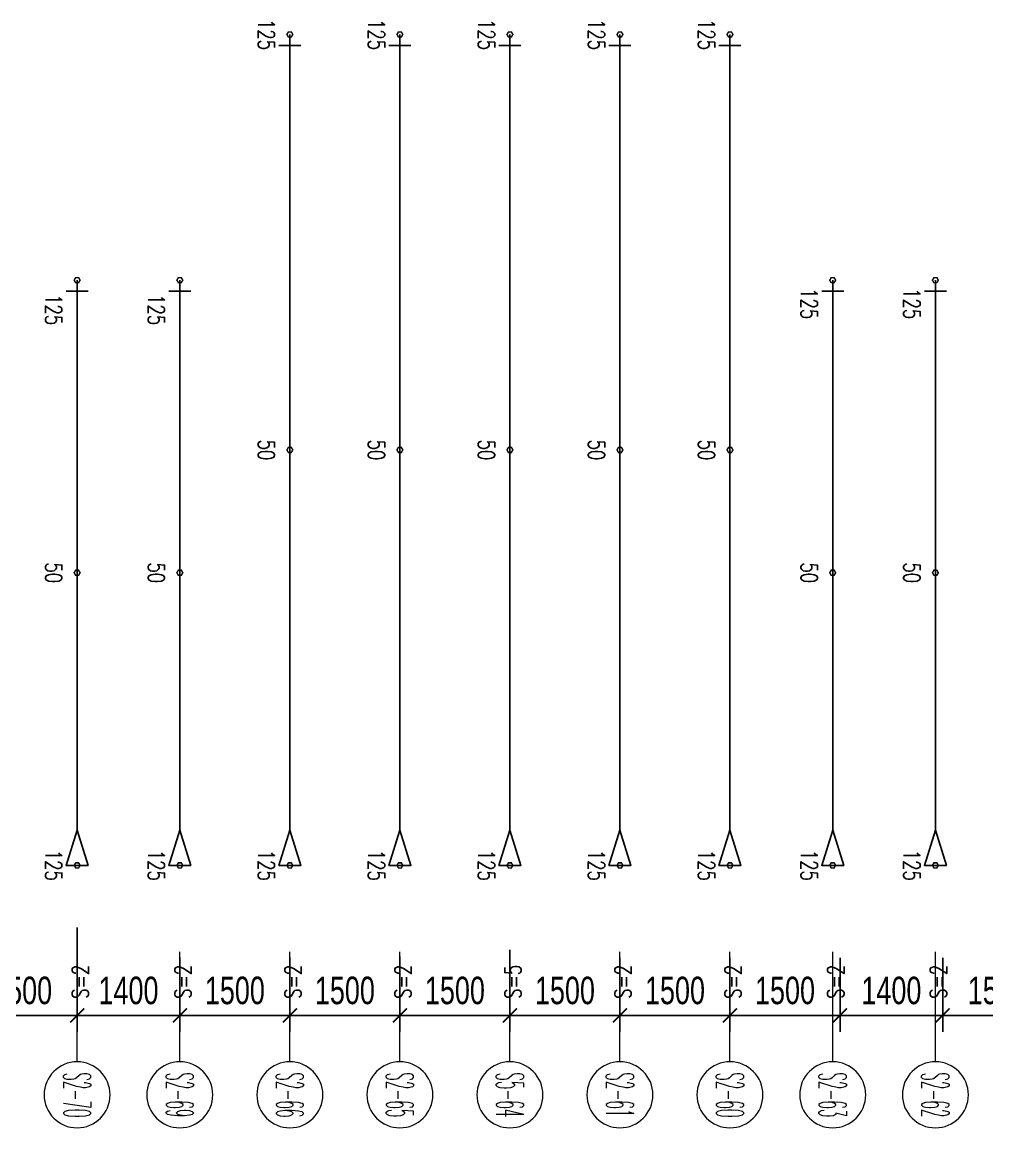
# Model space of a CAD drawing. Header units: millimetres. Extents: x 118516 to 588795, y -24154 to 50684.
# Drawn here: x 532950 to 546102, y 4690 to 19769 of the extents above; entities that cross this region are included whole.
import ezdxf
from ezdxf.enums import TextEntityAlignment as Align

# ---------------------------------------------------------------- set-up
doc = ezdxf.new("R2010")
doc.units = ezdxf.units.MM
doc.layers.get('0').update_dxf_attribs({"lineweight": 20})
doc.layers.get('Defpoints').update_dxf_attribs({"color": 151, "lineweight": 9})
doc.layers.add('ARES_TAG', color=3, linetype='Continuous')
doc.layers.add('NDC_S_TENDON', color=10, linetype='Continuous')
doc.layers.add('Current plane_Column', color=7, linetype='Continuous', true_color=0x4b00ff)
for name, color, linetype, lineweight in [('NDC_S-TENDON', 6, 'Continuous', 35), ('NDC_S_ANNO', 7, 'Continuous', 20), ('NDC_S_DIM', 1, 'Continuous', 15), ('NDC_S_SYMBOL', 1, 'Continuous', 15)]:
    doc.layers.add(name, color=color, linetype=linetype, lineweight=lineweight)
doc.styles.add('ARES_ROMANS_0.36', font='romans.shx', dxfattribs={"width": 0.36, "bigfont": 'vns.shx'})
doc.styles.add('NDC_ANNO', font='', dxfattribs={"width": 0.8})
doc.styles.add('NDC_DIM', font='', dxfattribs={"width": 0.75})
doc.styles.get('NDC_ANNO').set_extended_font_data('Dotum')
doc.styles.get('NDC_DIM').set_extended_font_data('Dotum')
doc.dimstyles.new('NDC_dim_150', dxfattribs={"dimscale": 150, "dimtxt": 2.5, "dimasz": 1.5, "dimexe": 1.5, "dimexo": 2.5, "dimgap": 1, "dimtad": 1, "dimdec": 0, "dimzin": 0, "dimdsep": 46, "dimtxsty": 'NDC_DIM', "dimblk": 'DIMMARK', "dimcen": 0.09, "dimdle": 1.2, "dimclrd": 1, "dimclre": 1, "dimclrt": 3, "dimadec": 0, "dimazin": 0, "dimtfac": 1, "dimtdec": 0, "dimtix": 1, "dimtofl": 0, "dimtmove": 0, "dimatfit": 3, "dimfxl": 8, "dimfxlon": 1, "dimtolj": 1, "dimtzin": 0, "dimarcsym": 0})

# ---------------------------------------------------------------- blocks, each defined once
blk = doc.blocks.new('*U657')
at = {"layer": 'NDC_S_SYMBOL', "color": 3}
blk.add_line((-7323, 0), (-5823, 0), dxfattribs=at)
blk.add_circle((-7773, 0), 450, dxfattribs=at)
at = {"layer": 'NDC_S_TENDON'}
for p, q in [((-3644, 0), (-3144, 0)), ((-3144, 0), (2787, 0)), ((2787, 0), (5686, 0)), ((5686, 0), (6686, 0)), ((6536, -150), (6536, 150))]:
    blk.add_line(p, q, dxfattribs=at)
blk.add_lwpolyline([(-4164, 0), (-4644, 150), (-4644, -150), (-4164, 0), (-3644, 0)], dxfattribs=at)
at = {"layer": 'ARES_TAG', "style": 'ARES_ROMANS_0.36', "width": 0.36}
blk.add_attdef('S3', text='', height=375, dxfattribs=at).set_placement((-7773, 0), align=Align.MIDDLE_CENTER)
blk = doc.blocks.new('*U695')
at = {"layer": 'NDC_S_SYMBOL', "color": 3}
blk.add_line((-7323, 0), (-5823, 0), dxfattribs=at)
blk.add_circle((-7773, 0), 450, dxfattribs=at)
at = {"layer": 'NDC_S_TENDON'}
for p, q in [((-3644, 0), (-3144, 0)), ((-3144, 0), (2787, 0)), ((2787, 0), (2336, 0)), ((2336, 0), (3336, 0)), ((3186, -150), (3186, 150))]:
    blk.add_line(p, q, dxfattribs=at)
blk.add_lwpolyline([(-4164, 0), (-4644, 150), (-4644, -150), (-4164, 0), (-3644, 0)], dxfattribs=at)
at = {"layer": 'ARES_TAG', "style": 'ARES_ROMANS_0.36', "width": 0.36}
blk.add_attdef('S3', text='', height=375, dxfattribs=at).set_placement((-7773, 0), align=Align.MIDDLE_CENTER)
blk = doc.blocks.new('HTB TDY')
at = {"layer": 'NDC_S-TENDON', "linetype": 'Continuous'}
for points, elevation in [([(27890, 10100, 20, 20, 0), (27870, 10135, 20, 20, 0), (27830, 10135, 20, 20, 0), (27810, 10100, 20, 20, 0), (27830, 10065, 20, 20, 0), (27870, 10065, 20, 20, 0)], 3575), ([(27890, 10100, 20, 20, 0), (27870, 10135, 20, 20, 0), (27830, 10135, 20, 20, 0), (27810, 10100, 20, 20, 0), (27830, 10065, 20, 20, 0), (27870, 10065, 20, 20, 0)], 3575), ([(29390, 10100, 20, 20, 0), (29370, 10135, 20, 20, 0), (29330, 10135, 20, 20, 0), (29310, 10100, 20, 20, 0), (29330, 10065, 20, 20, 0), (29370, 10065, 20, 20, 0)], 3575), ([(29390, 10100, 20, 20, 0), (29370, 10135, 20, 20, 0), (29330, 10135, 20, 20, 0), (29310, 10100, 20, 20, 0), (29330, 10065, 20, 20, 0), (29370, 10065, 20, 20, 0)], 3575), ([(30890, 10100, 20, 20, 0), (30870, 10135, 20, 20, 0), (30830, 10135, 20, 20, 0), (30810, 10100, 20, 20, 0), (30830, 10065, 20, 20, 0), (30870, 10065, 20, 20, 0)], 3575), ([(30890, 10100, 20, 20, 0), (30870, 10135, 20, 20, 0), (30830, 10135, 20, 20, 0), (30810, 10100, 20, 20, 0), (30830, 10065, 20, 20, 0), (30870, 10065, 20, 20, 0)], 3575), ([(30890, 10100, 20, 20, 0), (30870, 10135, 20, 20, 0), (30830, 10135, 20, 20, 0), (30810, 10100, 20, 20, 0), (30830, 10065, 20, 20, 0), (30870, 10065, 20, 20, 0)], 3575), ([(30890, 10100, 20, 20, 0), (30870, 10135, 20, 20, 0), (30830, 10135, 20, 20, 0), (30810, 10100, 20, 20, 0), (30830, 10065, 20, 20, 0), (30870, 10065, 20, 20, 0)], 3575), ([(32390, 10100, 20, 20, 0), (32370, 10135, 20, 20, 0), (32330, 10135, 20, 20, 0), (32310, 10100, 20, 20, 0), (32330, 10065, 20, 20, 0), (32370, 10065, 20, 20, 0)], 3575), ([(32390, 10100, 20, 20, 0), (32370, 10135, 20, 20, 0), (32330, 10135, 20, 20, 0), (32310, 10100, 20, 20, 0), (32330, 10065, 20, 20, 0), (32370, 10065, 20, 20, 0)], 3575), ([(33890, 10100, 20, 20, 0), (33870, 10135, 20, 20, 0), (33830, 10135, 20, 20, 0), (33810, 10100, 20, 20, 0), (33830, 10065, 20, 20, 0), (33870, 10065, 20, 20, 0)], 3575), ([(33890, 10100, 20, 20, 0), (33870, 10135, 20, 20, 0), (33830, 10135, 20, 20, 0), (33810, 10100, 20, 20, 0), (33830, 10065, 20, 20, 0), (33870, 10065, 20, 20, 0)], 3575), ([(24990, 6750, 20, 20, 0), (24970, 6785, 20, 20, 0), (24930, 6785, 20, 20, 0), (24910, 6750, 20, 20, 0), (24930, 6715, 20, 20, 0), (24970, 6715, 20, 20, 0)], 3575), ([(24990, 6750, 20, 20, 0), (24970, 6785, 20, 20, 0), (24930, 6785, 20, 20, 0), (24910, 6750, 20, 20, 0), (24930, 6715, 20, 20, 0), (24970, 6715, 20, 20, 0)], 3575), ([(26390, 6750, 20, 20, 0), (26370, 6785, 20, 20, 0), (26330, 6785, 20, 20, 0), (26310, 6750, 20, 20, 0), (26330, 6715, 20, 20, 0), (26370, 6715, 20, 20, 0)], 3575), ([(26390, 6750, 20, 20, 0), (26370, 6785, 20, 20, 0), (26330, 6785, 20, 20, 0), (26310, 6750, 20, 20, 0), (26330, 6715, 20, 20, 0), (26370, 6715, 20, 20, 0)], 3575), ([(35290, 6750, 20, 20, 0), (35270, 6785, 20, 20, 0), (35230, 6785, 20, 20, 0), (35210, 6750, 20, 20, 0), (35230, 6715, 20, 20, 0), (35270, 6715, 20, 20, 0)], 3575), ([(35290, 6750, 20, 20, 0), (35270, 6785, 20, 20, 0), (35230, 6785, 20, 20, 0), (35210, 6750, 20, 20, 0), (35230, 6715, 20, 20, 0), (35270, 6715, 20, 20, 0)], 3575), ([(36690, 6750, 20, 20, 0), (36670, 6785, 20, 20, 0), (36630, 6785, 20, 20, 0), (36610, 6750, 20, 20, 0), (36630, 6715, 20, 20, 0), (36670, 6715, 20, 20, 0)], 3575), ([(36690, 6750, 20, 20, 0), (36670, 6785, 20, 20, 0), (36630, 6785, 20, 20, 0), (36610, 6750, 20, 20, 0), (36630, 6715, 20, 20, 0), (36670, 6715, 20, 20, 0)], 3575), ([(27890, 4435, 20, 20, 0), (27870, 4470, 20, 20, 0), (27830, 4470, 20, 20, 0), (27810, 4435, 20, 20, 0), (27830, 4400, 20, 20, 0), (27870, 4400, 20, 20, 0)], 3500), ([(27890, 4435, 20, 20, 0), (27870, 4470, 20, 20, 0), (27830, 4470, 20, 20, 0), (27810, 4435, 20, 20, 0), (27830, 4400, 20, 20, 0), (27870, 4400, 20, 20, 0)], 3500), ([(29390, 4435, 20, 20, 0), (29370, 4470, 20, 20, 0), (29330, 4470, 20, 20, 0), (29310, 4435, 20, 20, 0), (29330, 4400, 20, 20, 0), (29370, 4400, 20, 20, 0)], 3500), ([(29390, 4435, 20, 20, 0), (29370, 4470, 20, 20, 0), (29330, 4470, 20, 20, 0), (29310, 4435, 20, 20, 0), (29330, 4400, 20, 20, 0), (29370, 4400, 20, 20, 0)], 3500), ([(30890, 4435, 20, 20, 0), (30870, 4470, 20, 20, 0), (30830, 4470, 20, 20, 0), (30810, 4435, 20, 20, 0), (30830, 4400, 20, 20, 0), (30870, 4400, 20, 20, 0)], 3500), ([(30890, 4435, 20, 20, 0), (30870, 4470, 20, 20, 0), (30830, 4470, 20, 20, 0), (30810, 4435, 20, 20, 0), (30830, 4400, 20, 20, 0), (30870, 4400, 20, 20, 0)], 3500), ([(30890, 4435, 20, 20, 0), (30870, 4470, 20, 20, 0), (30830, 4470, 20, 20, 0), (30810, 4435, 20, 20, 0), (30830, 4400, 20, 20, 0), (30870, 4400, 20, 20, 0)], 3500), ([(30890, 4435, 20, 20, 0), (30870, 4470, 20, 20, 0), (30830, 4470, 20, 20, 0), (30810, 4435, 20, 20, 0), (30830, 4400, 20, 20, 0), (30870, 4400, 20, 20, 0)], 3500), ([(32390, 4435, 20, 20, 0), (32370, 4470, 20, 20, 0), (32330, 4470, 20, 20, 0), (32310, 4435, 20, 20, 0), (32330, 4400, 20, 20, 0), (32370, 4400, 20, 20, 0)], 3500), ([(32390, 4435, 20, 20, 0), (32370, 4470, 20, 20, 0), (32330, 4470, 20, 20, 0), (32310, 4435, 20, 20, 0), (32330, 4400, 20, 20, 0), (32370, 4400, 20, 20, 0)], 3500), ([(33890, 4435, 20, 20, 0), (33870, 4470, 20, 20, 0), (33830, 4470, 20, 20, 0), (33810, 4435, 20, 20, 0), (33830, 4400, 20, 20, 0), (33870, 4400, 20, 20, 0)], 3500), ([(33890, 4435, 20, 20, 0), (33870, 4470, 20, 20, 0), (33830, 4470, 20, 20, 0), (33810, 4435, 20, 20, 0), (33830, 4400, 20, 20, 0), (33870, 4400, 20, 20, 0)], 3500), ([(24990, 2760, 20, 20, 0), (24970, 2795, 20, 20, 0), (24930, 2795, 20, 20, 0), (24910, 2760, 20, 20, 0), (24930, 2725, 20, 20, 0), (24970, 2725, 20, 20, 0)], 3500), ([(24990, 2760, 20, 20, 0), (24970, 2795, 20, 20, 0), (24930, 2795, 20, 20, 0), (24910, 2760, 20, 20, 0), (24930, 2725, 20, 20, 0), (24970, 2725, 20, 20, 0)], 3500), ([(26390, 2760, 20, 20, 0), (26370, 2795, 20, 20, 0), (26330, 2795, 20, 20, 0), (26310, 2760, 20, 20, 0), (26330, 2725, 20, 20, 0), (26370, 2725, 20, 20, 0)], 3500), ([(26390, 2760, 20, 20, 0), (26370, 2795, 20, 20, 0), (26330, 2795, 20, 20, 0), (26310, 2760, 20, 20, 0), (26330, 2725, 20, 20, 0), (26370, 2725, 20, 20, 0)], 3500), ([(35290, 2760, 20, 20, 0), (35270, 2795, 20, 20, 0), (35230, 2795, 20, 20, 0), (35210, 2760, 20, 20, 0), (35230, 2725, 20, 20, 0), (35270, 2725, 20, 20, 0)], 3500), ([(35290, 2760, 20, 20, 0), (35270, 2795, 20, 20, 0), (35230, 2795, 20, 20, 0), (35210, 2760, 20, 20, 0), (35230, 2725, 20, 20, 0), (35270, 2725, 20, 20, 0)], 3500), ([(36690, 2760, 20, 20, 0), (36670, 2795, 20, 20, 0), (36630, 2795, 20, 20, 0), (36610, 2760, 20, 20, 0), (36630, 2725, 20, 20, 0), (36670, 2725, 20, 20, 0)], 3500), ([(36690, 2760, 20, 20, 0), (36670, 2795, 20, 20, 0), (36630, 2795, 20, 20, 0), (36610, 2760, 20, 20, 0), (36630, 2725, 20, 20, 0), (36670, 2725, 20, 20, 0)], 3500), ([(24990, -1230, 20, 20, 0), (24970, -1195, 20, 20, 0), (24930, -1195, 20, 20, 0), (24910, -1230, 20, 20, 0), (24930, -1265, 20, 20, 0), (24970, -1265, 20, 20, 0)], 3575), ([(24990, -1230, 20, 20, 0), (24970, -1195, 20, 20, 0), (24930, -1195, 20, 20, 0), (24910, -1230, 20, 20, 0), (24930, -1265, 20, 20, 0), (24970, -1265, 20, 20, 0)], 3575), ([(26390, -1230, 20, 20, 0), (26370, -1195, 20, 20, 0), (26330, -1195, 20, 20, 0), (26310, -1230, 20, 20, 0), (26330, -1265, 20, 20, 0), (26370, -1265, 20, 20, 0)], 3575), ([(26390, -1230, 20, 20, 0), (26370, -1195, 20, 20, 0), (26330, -1195, 20, 20, 0), (26310, -1230, 20, 20, 0), (26330, -1265, 20, 20, 0), (26370, -1265, 20, 20, 0)], 3575), ([(27890, -1230, 20, 20, 0), (27870, -1195, 20, 20, 0), (27830, -1195, 20, 20, 0), (27810, -1230, 20, 20, 0), (27830, -1265, 20, 20, 0), (27870, -1265, 20, 20, 0)], 3575), ([(27890, -1230, 20, 20, 0), (27870, -1195, 20, 20, 0), (27830, -1195, 20, 20, 0), (27810, -1230, 20, 20, 0), (27830, -1265, 20, 20, 0), (27870, -1265, 20, 20, 0)], 3575), ([(29390, -1230, 20, 20, 0), (29370, -1195, 20, 20, 0), (29330, -1195, 20, 20, 0), (29310, -1230, 20, 20, 0), (29330, -1265, 20, 20, 0), (29370, -1265, 20, 20, 0)], 3575), ([(29390, -1230, 20, 20, 0), (29370, -1195, 20, 20, 0), (29330, -1195, 20, 20, 0), (29310, -1230, 20, 20, 0), (29330, -1265, 20, 20, 0), (29370, -1265, 20, 20, 0)], 3575), ([(30890, -1230, 20, 20, 0), (30870, -1195, 20, 20, 0), (30830, -1195, 20, 20, 0), (30810, -1230, 20, 20, 0), (30830, -1265, 20, 20, 0), (30870, -1265, 20, 20, 0)], 3575), ([(30890, -1230, 20, 20, 0), (30870, -1195, 20, 20, 0), (30830, -1195, 20, 20, 0), (30810, -1230, 20, 20, 0), (30830, -1265, 20, 20, 0), (30870, -1265, 20, 20, 0)], 3575), ([(30890, -1230, 20, 20, 0), (30870, -1195, 20, 20, 0), (30830, -1195, 20, 20, 0), (30810, -1230, 20, 20, 0), (30830, -1265, 20, 20, 0), (30870, -1265, 20, 20, 0)], 3575), ([(30890, -1230, 20, 20, 0), (30870, -1195, 20, 20, 0), (30830, -1195, 20, 20, 0), (30810, -1230, 20, 20, 0), (30830, -1265, 20, 20, 0), (30870, -1265, 20, 20, 0)], 3575), ([(32390, -1230, 20, 20, 0), (32370, -1195, 20, 20, 0), (32330, -1195, 20, 20, 0), (32310, -1230, 20, 20, 0), (32330, -1265, 20, 20, 0), (32370, -1265, 20, 20, 0)], 3575), ([(32390, -1230, 20, 20, 0), (32370, -1195, 20, 20, 0), (32330, -1195, 20, 20, 0), (32310, -1230, 20, 20, 0), (32330, -1265, 20, 20, 0), (32370, -1265, 20, 20, 0)], 3575), ([(33890, -1230, 20, 20, 0), (33870, -1195, 20, 20, 0), (33830, -1195, 20, 20, 0), (33810, -1230, 20, 20, 0), (33830, -1265, 20, 20, 0), (33870, -1265, 20, 20, 0)], 3575), ([(33890, -1230, 20, 20, 0), (33870, -1195, 20, 20, 0), (33830, -1195, 20, 20, 0), (33810, -1230, 20, 20, 0), (33830, -1265, 20, 20, 0), (33870, -1265, 20, 20, 0)], 3575), ([(35290, -1230, 20, 20, 0), (35270, -1195, 20, 20, 0), (35230, -1195, 20, 20, 0), (35210, -1230, 20, 20, 0), (35230, -1265, 20, 20, 0), (35270, -1265, 20, 20, 0)], 3575), ([(35290, -1230, 20, 20, 0), (35270, -1195, 20, 20, 0), (35230, -1195, 20, 20, 0), (35210, -1230, 20, 20, 0), (35230, -1265, 20, 20, 0), (35270, -1265, 20, 20, 0)], 3575), ([(36690, -1230, 20, 20, 0), (36670, -1195, 20, 20, 0), (36630, -1195, 20, 20, 0), (36610, -1230, 20, 20, 0), (36630, -1265, 20, 20, 0), (36670, -1265, 20, 20, 0)], 3575), ([(36690, -1230, 20, 20, 0), (36670, -1195, 20, 20, 0), (36630, -1195, 20, 20, 0), (36610, -1230, 20, 20, 0), (36630, -1265, 20, 20, 0), (36670, -1265, 20, 20, 0)], 3575)]:
    blk.add_lwpolyline(points, format="xyseb", close=True, dxfattribs=dict(at, elevation=elevation))
ref = blk.add_blockref('*U657', (27850, 3414, 3575), dxfattribs=dict(xscale=-1, rotation=270))
ref.add_attrib('S3', 'S2-66', dxfattribs={"layer": 'ARES_TAG', "height": 375, "rotation": 270, "style": 'ARES_ROMANS_0.36', "width": 0.36}).set_placement((27850, -4360, 3575), align=Align.MIDDLE_CENTER)
ref = blk.add_blockref('*U657', (29350, 3414, 3575), dxfattribs=dict(xscale=-1, rotation=270))
ref.add_attrib('S3', 'S2-65', dxfattribs={"layer": 'ARES_TAG', "height": 375, "rotation": 270, "style": 'ARES_ROMANS_0.36', "width": 0.36}).set_placement((29350, -4360, 3575), align=Align.MIDDLE_CENTER)
ref = blk.add_blockref('*U657', (30850, 3414, 3575), dxfattribs=dict(xscale=-1, rotation=270))
ref.add_attrib('S3', 'S5-64', dxfattribs={"layer": 'ARES_TAG', "height": 375, "rotation": 270, "style": 'ARES_ROMANS_0.36', "width": 0.36}).set_placement((30850, -4360, 3575), align=Align.MIDDLE_CENTER)
ref = blk.add_blockref('*U657', (32350, 3414, 3575), dxfattribs=dict(xscale=-1, rotation=270))
ref.add_attrib('S3', 'S2-61', dxfattribs={"layer": 'ARES_TAG', "height": 375, "rotation": 270, "style": 'ARES_ROMANS_0.36', "width": 0.36}).set_placement((32350, -4360, 3575), align=Align.MIDDLE_CENTER)
ref = blk.add_blockref('*U657', (33850, 3414, 3575), dxfattribs=dict(xscale=-1, rotation=270))
ref.add_attrib('S3', 'S2-60', dxfattribs={"layer": 'ARES_TAG', "height": 375, "rotation": 270, "style": 'ARES_ROMANS_0.36', "width": 0.36}).set_placement((33850, -4360, 3575), align=Align.MIDDLE_CENTER)
ref = blk.add_blockref('*U695', (24950, 3414, 3575), dxfattribs=dict(xscale=-1, rotation=270))
ref.add_attrib('S3', 'S2-70', dxfattribs={"layer": 'ARES_TAG', "height": 375, "rotation": 270, "style": 'ARES_ROMANS_0.36', "width": 0.36}).set_placement((24950, -4360, 3575), align=Align.MIDDLE_CENTER)
ref = blk.add_blockref('*U695', (26350, 3414, 3575), dxfattribs=dict(xscale=-1, rotation=270))
ref.add_attrib('S3', 'S2-69', dxfattribs={"layer": 'ARES_TAG', "height": 375, "rotation": 270, "style": 'ARES_ROMANS_0.36', "width": 0.36}).set_placement((26350, -4360, 3575), align=Align.MIDDLE_CENTER)
ref = blk.add_blockref('*U695', (35250, 3414, 3575), dxfattribs=dict(xscale=-1, rotation=270))
ref.add_attrib('S3', 'S2-63', dxfattribs={"layer": 'ARES_TAG', "height": 375, "rotation": 270, "style": 'ARES_ROMANS_0.36', "width": 0.36}).set_placement((35250, -4360, 3575), align=Align.MIDDLE_CENTER)
ref = blk.add_blockref('*U695', (36650, 3414, 3575), dxfattribs=dict(xscale=-1, rotation=270))
ref.add_attrib('S3', 'S2-62', dxfattribs={"layer": 'ARES_TAG', "height": 375, "rotation": 270, "style": 'ARES_ROMANS_0.36', "width": 0.36}).set_placement((36650, -4360, 3575), align=Align.MIDDLE_CENTER)
at = {"layer": 'NDC_S_ANNO', "linetype": 'Continuous', "char_height": 225, "attachment_point": 5, "line_spacing_factor": 0.75, "style": 'NDC_ANNO'}
for s, insert, rotation in [('\\FSTANDARD.shx;125', (27530, 10100, 3575), 270), ('\\FSTANDARD.shx;125', (29030, 10100, 3575), 270), ('\\FSTANDARD.shx;125', (30530, 10100, 3575), 270), ('\\FSTANDARD.shx;125', (30530, 10100, 3575), 270), ('\\FSTANDARD.shx;125', (32030, 10100, 3575), 270), ('\\FSTANDARD.shx;125', (33530, 10100, 3575), 270), ('\\FSTANDARD.shx;125', (24630, 6347, 3575), 270), ('\\FSTANDARD.shx;125', (26030, 6347, 3575), 270), ('\\FSTANDARD.shx;125', (34930, 6429, 3575), 270), ('\\FSTANDARD.shx;125', (36330, 6429, 3575), 270), ('\\FSTANDARD.shx;50', (27530, 4435, 3500), 270), ('\\FSTANDARD.shx;50', (29030, 4435, 3500), 270), ('\\FSTANDARD.shx;50', (30530, 4435, 3500), 270), ('\\FSTANDARD.shx;50', (30530, 4435, 3500), 270), ('\\FSTANDARD.shx;50', (32030, 4435, 3500), 270), ('\\FSTANDARD.shx;50', (33530, 4435, 3500), 270), ('\\FSTANDARD.shx;50', (24630, 2760, 3500), 270), ('\\FSTANDARD.shx;50', (26030, 2760, 3500), 270), ('\\FSTANDARD.shx;50', (34930, 2760, 3500), 270), ('\\FSTANDARD.shx;50', (36330, 2760, 3500), 270), ('\\FSTANDARD.shx;125', (24630, -1230, 3575), 270), ('\\FSTANDARD.shx;125', (26030, -1230, 3575), 270), ('\\FSTANDARD.shx;125', (27530, -1230, 3575), 270), ('\\FSTANDARD.shx;125', (29030, -1230, 3575), 270), ('\\FSTANDARD.shx;125', (30530, -1230, 3575), 270), ('\\FSTANDARD.shx;125', (30530, -1230, 3575), 270), ('\\FSTANDARD.shx;125', (32030, -1230, 3575), 270), ('\\FSTANDARD.shx;125', (33530, -1230, 3575), 270), ('\\FSTANDARD.shx;125', (34930, -1230, 3575), 270), ('\\FSTANDARD.shx;125', (36330, -1230, 3575), 270), ('\\FSTANDARD.shx;S=2', (24993, -2818, 3700), 90), ('\\FSTANDARD.shx;S=2', (26393, -2818, 3700), 90), ('\\FSTANDARD.shx;S=2', (27893, -2818, 3700), 90), ('\\FSTANDARD.shx;S=2', (29393, -2818, 3700), 90), ('{\\Fstandard|c129;S=\\Fstandard|c0;5}', (30893, -2818, 3700), 90), ('\\FSTANDARD.shx;S=2', (32392, -2818, 3700), 90), ('\\FSTANDARD.shx;S=2', (33892, -2818, 3700), 90), ('\\FSTANDARD.shx;S=2', (35292, -2818, 3700), 90), ('\\FSTANDARD.shx;S=2', (36692, -2818, 3700), 90)]:
    blk.add_mtext(s, dxfattribs=dict(at, insert=insert, rotation=rotation))
blk = doc.blocks.new('DIMMARK')
at = {"layer": 'NDC_S_DIM', "color": 1}
blk.add_line((-1.5, 0), (1, 0), dxfattribs=at)
at = {"layer": 'NDC_S_DIM', "color": 2, "const_width": 0.1}
blk.add_lwpolyline([(-0.424, -0.424), (0.424, 0.424)], dxfattribs=at)
blk = doc.blocks.new('*D333')
at = {"layer": 'Defpoints', "color": 0, "ltscale": 100, "transparency": 16777216}
for p in [(532200, 9659, 2875), (533700, 9659, 74), (533700, 6224)]:
    blk.add_point(p, dxfattribs=at)
at = {"layer": 'NDC_S_DIM', "color": 1, "lineweight": -2, "ltscale": 100, "transparency": 16777216}
for p, q in [((533700, 7424), (533700, 5999)), ((532200, 7120), (532200, 5999)), ((532425, 6224), (533475, 6224))]:
    blk.add_line(p, q, dxfattribs=at)
at = {"layer": 'NDC_S_DIM', "color": 1, "lineweight": -2, "ltscale": 100, "transparency": 16777216, "xscale": 225, "yscale": 225, "zscale": 225, "rotation": 180}
blk.add_blockref('DIMMARK', (532200, 6224), dxfattribs=at)
at = {"layer": 'NDC_S_DIM', "color": 1, "lineweight": -2, "ltscale": 100, "transparency": 16777216, "xscale": 225, "yscale": 225, "zscale": 225}
blk.add_blockref('DIMMARK', (533700, 6224), dxfattribs=at)
at = {"layer": 'NDC_S_DIM', "color": 3, "ltscale": 100, "transparency": 16777216, "insert": (532950, 6562), "char_height": 375, "attachment_point": 5, "style": 'NDC_DIM'}
blk.add_mtext('\\A1;1500', dxfattribs=at)
blk = doc.blocks.new('*D334')
at = {"layer": 'Defpoints', "color": 0, "ltscale": 100, "transparency": 16777216}
for p in [(533700, 9659, 74), (535100, 9641, 3562), (535100, 6224)]:
    blk.add_point(p, dxfattribs=at)
at = {"layer": 'NDC_S_DIM', "color": 1, "lineweight": -2, "ltscale": 100, "transparency": 16777216}
for p, q in [((533700, 7424), (533700, 5999)), ((535100, 7018), (535100, 5999)), ((533925, 6224), (534875, 6224))]:
    blk.add_line(p, q, dxfattribs=at)
at = {"layer": 'NDC_S_DIM', "color": 1, "lineweight": -2, "ltscale": 100, "transparency": 16777216, "xscale": 225, "yscale": 225, "zscale": 225, "rotation": 180}
blk.add_blockref('DIMMARK', (533700, 6224), dxfattribs=at)
at = {"layer": 'NDC_S_DIM', "color": 1, "lineweight": -2, "ltscale": 100, "transparency": 16777216, "xscale": 225, "yscale": 225, "zscale": 225}
blk.add_blockref('DIMMARK', (535100, 6224), dxfattribs=at)
at = {"layer": 'NDC_S_DIM', "color": 3, "ltscale": 100, "transparency": 16777216, "insert": (534400, 6562), "char_height": 375, "attachment_point": 5, "style": 'NDC_DIM'}
blk.add_mtext('\\A1;1400', dxfattribs=at)
blk = doc.blocks.new('*D335')
at = {"layer": 'Defpoints', "color": 0, "ltscale": 100, "transparency": 16777216}
for p in [(536600, 9654, 3568), (535100, 9641, 3562), (536600, 6224)]:
    blk.add_point(p, dxfattribs=at)
at = {"layer": 'NDC_S_DIM', "color": 1, "lineweight": -2, "ltscale": 100, "transparency": 16777216}
for p, q in [((535100, 7018), (535100, 5999)), ((536600, 7019), (536600, 5999)), ((535325, 6224), (536375, 6224))]:
    blk.add_line(p, q, dxfattribs=at)
at = {"layer": 'NDC_S_DIM', "color": 1, "lineweight": -2, "ltscale": 100, "transparency": 16777216, "xscale": 225, "yscale": 225, "zscale": 225, "rotation": 180}
blk.add_blockref('DIMMARK', (535100, 6224), dxfattribs=at)
at = {"layer": 'NDC_S_DIM', "color": 1, "lineweight": -2, "ltscale": 100, "transparency": 16777216, "xscale": 225, "yscale": 225, "zscale": 225}
blk.add_blockref('DIMMARK', (536600, 6224), dxfattribs=at)
at = {"layer": 'NDC_S_DIM', "color": 3, "ltscale": 100, "transparency": 16777216, "insert": (535850, 6562), "char_height": 375, "attachment_point": 5, "style": 'NDC_DIM'}
blk.add_mtext('\\A1;1500', dxfattribs=at)
blk = doc.blocks.new('*D336')
at = {"layer": 'Defpoints', "color": 0, "ltscale": 100, "transparency": 16777216}
for p in [(536600, 9654, 3568), (538100, 9705, 3567), (538100, 6224)]:
    blk.add_point(p, dxfattribs=at)
at = {"layer": 'NDC_S_DIM', "color": 1, "lineweight": -2, "ltscale": 100, "transparency": 16777216}
for p, q in [((536600, 7019), (536600, 5999)), ((538100, 7026), (538100, 5999)), ((536825, 6224), (537875, 6224))]:
    blk.add_line(p, q, dxfattribs=at)
at = {"layer": 'NDC_S_DIM', "color": 1, "lineweight": -2, "ltscale": 100, "transparency": 16777216, "xscale": 225, "yscale": 225, "zscale": 225, "rotation": 180}
blk.add_blockref('DIMMARK', (536600, 6224), dxfattribs=at)
at = {"layer": 'NDC_S_DIM', "color": 1, "lineweight": -2, "ltscale": 100, "transparency": 16777216, "xscale": 225, "yscale": 225, "zscale": 225}
blk.add_blockref('DIMMARK', (538100, 6224), dxfattribs=at)
at = {"layer": 'NDC_S_DIM', "color": 3, "ltscale": 100, "transparency": 16777216, "insert": (537350, 6562), "char_height": 375, "attachment_point": 5, "style": 'NDC_DIM'}
blk.add_mtext('\\A1;1500', dxfattribs=at)
blk = doc.blocks.new('*D337')
at = {"layer": 'Defpoints', "color": 0, "ltscale": 100, "transparency": 16777216}
for p in [(538100, 9705, 3567), (539600, 9659, 2875), (539600, 6224)]:
    blk.add_point(p, dxfattribs=at)
at = {"layer": 'NDC_S_DIM', "color": 1, "lineweight": -2, "ltscale": 100, "transparency": 16777216}
for p, q in [((539600, 7120), (539600, 5999)), ((538100, 7026), (538100, 5999)), ((538325, 6224), (539375, 6224))]:
    blk.add_line(p, q, dxfattribs=at)
at = {"layer": 'NDC_S_DIM', "color": 1, "lineweight": -2, "ltscale": 100, "transparency": 16777216, "xscale": 225, "yscale": 225, "zscale": 225, "rotation": 180}
blk.add_blockref('DIMMARK', (538100, 6224), dxfattribs=at)
at = {"layer": 'NDC_S_DIM', "color": 1, "lineweight": -2, "ltscale": 100, "transparency": 16777216, "xscale": 225, "yscale": 225, "zscale": 225}
blk.add_blockref('DIMMARK', (539600, 6224), dxfattribs=at)
at = {"layer": 'NDC_S_DIM', "color": 3, "ltscale": 100, "transparency": 16777216, "insert": (538850, 6562), "char_height": 375, "attachment_point": 5, "style": 'NDC_DIM'}
blk.add_mtext('\\A1;1500', dxfattribs=at)
blk = doc.blocks.new('*D338')
at = {"layer": 'Defpoints', "color": 0, "ltscale": 100, "transparency": 16777216}
for p in [(539600, 9659, 2875), (541100, 9621, 3568), (541100, 6224)]:
    blk.add_point(p, dxfattribs=at)
at = {"layer": 'NDC_S_DIM', "color": 1, "lineweight": -2, "ltscale": 100, "transparency": 16777216}
for p, q in [((539600, 7120), (539600, 5999)), ((541100, 7014), (541100, 5999)), ((539825, 6224), (540875, 6224))]:
    blk.add_line(p, q, dxfattribs=at)
at = {"layer": 'NDC_S_DIM', "color": 1, "lineweight": -2, "ltscale": 100, "transparency": 16777216, "xscale": 225, "yscale": 225, "zscale": 225, "rotation": 180}
blk.add_blockref('DIMMARK', (539600, 6224), dxfattribs=at)
at = {"layer": 'NDC_S_DIM', "color": 1, "lineweight": -2, "ltscale": 100, "transparency": 16777216, "xscale": 225, "yscale": 225, "zscale": 225}
blk.add_blockref('DIMMARK', (541100, 6224), dxfattribs=at)
at = {"layer": 'NDC_S_DIM', "color": 3, "ltscale": 100, "transparency": 16777216, "insert": (540350, 6562), "char_height": 375, "attachment_point": 5, "style": 'NDC_DIM'}
blk.add_mtext('\\A1;1500', dxfattribs=at)
blk = doc.blocks.new('*D339')
at = {"layer": 'Defpoints', "color": 0, "ltscale": 100, "transparency": 16777216}
for p in [(541100, 9621, 3568), (542600, 9607, 3569), (542600, 6224)]:
    blk.add_point(p, dxfattribs=at)
at = {"layer": 'NDC_S_DIM', "color": 1, "lineweight": -2, "ltscale": 100, "transparency": 16777216}
for p, q in [((541100, 7014), (541100, 5999)), ((542600, 7012), (542600, 5999)), ((541325, 6224), (542375, 6224))]:
    blk.add_line(p, q, dxfattribs=at)
at = {"layer": 'NDC_S_DIM', "color": 1, "lineweight": -2, "ltscale": 100, "transparency": 16777216, "xscale": 225, "yscale": 225, "zscale": 225, "rotation": 180}
blk.add_blockref('DIMMARK', (541100, 6224), dxfattribs=at)
at = {"layer": 'NDC_S_DIM', "color": 1, "lineweight": -2, "ltscale": 100, "transparency": 16777216, "xscale": 225, "yscale": 225, "zscale": 225}
blk.add_blockref('DIMMARK', (542600, 6224), dxfattribs=at)
at = {"layer": 'NDC_S_DIM', "color": 3, "ltscale": 100, "transparency": 16777216, "insert": (541850, 6562), "char_height": 375, "attachment_point": 5, "style": 'NDC_DIM'}
blk.add_mtext('\\A1;1500', dxfattribs=at)
blk = doc.blocks.new('*D294')
at = {"layer": 'Defpoints', "color": 0, "ltscale": 100, "transparency": 16777216}
for p in [(542600, 9607, 3569), (544100, 9580, 3564), (544100, 6224)]:
    blk.add_point(p, dxfattribs=at)
at = {"layer": 'NDC_S_DIM', "color": 1, "lineweight": -2, "ltscale": 100, "transparency": 16777216}
for p, q in [((542600, 7012), (542600, 5999)), ((544100, 7009), (544100, 5999)), ((542825, 6224), (543875, 6224))]:
    blk.add_line(p, q, dxfattribs=at)
at = {"layer": 'NDC_S_DIM', "color": 1, "lineweight": -2, "ltscale": 100, "transparency": 16777216, "xscale": 225, "yscale": 225, "zscale": 225, "rotation": 180}
blk.add_blockref('DIMMARK', (542600, 6224), dxfattribs=at)
at = {"layer": 'NDC_S_DIM', "color": 1, "lineweight": -2, "ltscale": 100, "transparency": 16777216, "xscale": 225, "yscale": 225, "zscale": 225}
blk.add_blockref('DIMMARK', (544100, 6224), dxfattribs=at)
at = {"layer": 'NDC_S_DIM', "color": 3, "ltscale": 100, "transparency": 16777216, "insert": (543350, 6562), "char_height": 375, "attachment_point": 5, "style": 'NDC_DIM'}
blk.add_mtext('\\A1;1500', dxfattribs=at)
blk = doc.blocks.new('*D295')
at = {"layer": 'Defpoints', "color": 0, "ltscale": 100, "transparency": 16777216}
for p in [(544100, 9580, 3564), (545500, 9594, 3563), (545500, 6224)]:
    blk.add_point(p, dxfattribs=at)
at = {"layer": 'NDC_S_DIM', "color": 1, "lineweight": -2, "ltscale": 100, "transparency": 16777216}
for p, q in [((544100, 7009), (544100, 5999)), ((545500, 7011), (545500, 5999)), ((544325, 6224), (545275, 6224))]:
    blk.add_line(p, q, dxfattribs=at)
at = {"layer": 'NDC_S_DIM', "color": 1, "lineweight": -2, "ltscale": 100, "transparency": 16777216, "xscale": 225, "yscale": 225, "zscale": 225, "rotation": 180}
blk.add_blockref('DIMMARK', (544100, 6224), dxfattribs=at)
at = {"layer": 'NDC_S_DIM', "color": 1, "lineweight": -2, "ltscale": 100, "transparency": 16777216, "xscale": 225, "yscale": 225, "zscale": 225}
blk.add_blockref('DIMMARK', (545500, 6224), dxfattribs=at)
at = {"layer": 'NDC_S_DIM', "color": 3, "ltscale": 100, "transparency": 16777216, "insert": (544800, 6562), "char_height": 375, "attachment_point": 5, "style": 'NDC_DIM'}
blk.add_mtext('\\A1;1400', dxfattribs=at)
blk = doc.blocks.new('*D296')
at = {"layer": 'Defpoints', "color": 0, "ltscale": 100, "transparency": 16777216}
for p in [(547000, 9705, 3567), (545500, 9594, 3563), (547000, 6224)]:
    blk.add_point(p, dxfattribs=at)
at = {"layer": 'NDC_S_DIM', "color": 1, "lineweight": -2, "ltscale": 100, "transparency": 16777216}
for p, q in [((545500, 7011), (545500, 5999)), ((547000, 7026), (547000, 5999)), ((545725, 6224), (546775, 6224))]:
    blk.add_line(p, q, dxfattribs=at)
at = {"layer": 'NDC_S_DIM', "color": 1, "lineweight": -2, "ltscale": 100, "transparency": 16777216, "xscale": 225, "yscale": 225, "zscale": 225, "rotation": 180}
blk.add_blockref('DIMMARK', (545500, 6224), dxfattribs=at)
at = {"layer": 'NDC_S_DIM', "color": 1, "lineweight": -2, "ltscale": 100, "transparency": 16777216, "xscale": 225, "yscale": 225, "zscale": 225}
blk.add_blockref('DIMMARK', (547000, 6224), dxfattribs=at)
at = {"layer": 'NDC_S_DIM', "color": 3, "ltscale": 100, "transparency": 16777216, "insert": (546250, 6562), "char_height": 375, "attachment_point": 5, "style": 'NDC_DIM'}
blk.add_mtext('\\A1;1500', dxfattribs=at)

msp = doc.modelspace()

# ---------------------------------------------------------------- block references
at = {"layer": 'Current plane_Column'}
msp.add_blockref('HTB TDY', (508750, 9500), dxfattribs=at)

# ---------------------------------------------------------------- dimensions: what is measured, and where the dimension line sits
at = {"layer": 'NDC_S_DIM', "ltscale": 100}
for base, p1, p2, picture, middle in [((533699.6, 6224.3), (532200, 9659, 2875), (533699.6, 9659, 73.8), '*D333', (532949.8, 6562)), ((535100, 6224.3), (533699.6, 9659, 73.8), (535100, 9640.9, 3562.4), '*D334', (534399.8, 6562)), ((536600, 6224.3), (535100, 9640.9, 3562.4), (536600, 9654.4, 3567.9), '*D335', (535850, 6562)), ((538100, 6224.3), (536600, 9654.4, 3567.9), (538100, 9705.4, 3567.2), '*D336', (537350, 6562)), ((539600, 6224.3), (538100, 9705.4, 3567.2), (539600, 9659, 2875), '*D337', (538850, 6562)), ((541100, 6224.3), (539600, 9659, 2875), (541100, 9621, 3568.3), '*D338', (540350, 6562)), ((547000, 6224.3), (545500, 9593.5, 3563.2), (547000, 9705.3, 3567.2), '*D296', (546250, 6562)), ((542600, 6224.3), (541100, 9621, 3568.3), (542600, 9607.3, 3568.5), '*D339', (541850, 6562)), ((544100, 6224.3), (542600, 9607.3, 3568.5), (544100, 9579.8, 3563.5), '*D294', (543350, 6562)), ((545500, 6224.3), (544100, 9579.8, 3563.5), (545500, 9593.5, 3563.2), '*D295', (544800, 6562))]:
    dim = msp.add_linear_dim(base=base, p1=p1, p2=p2, dimstyle='NDC_dim_150', override={"dimtmove": 1}, dxfattribs=at)
    dim.commit()
    dim.dimension.update_dxf_attribs({"geometry": picture, "text_midpoint": middle})

doc.saveas('drawing.dxf')
